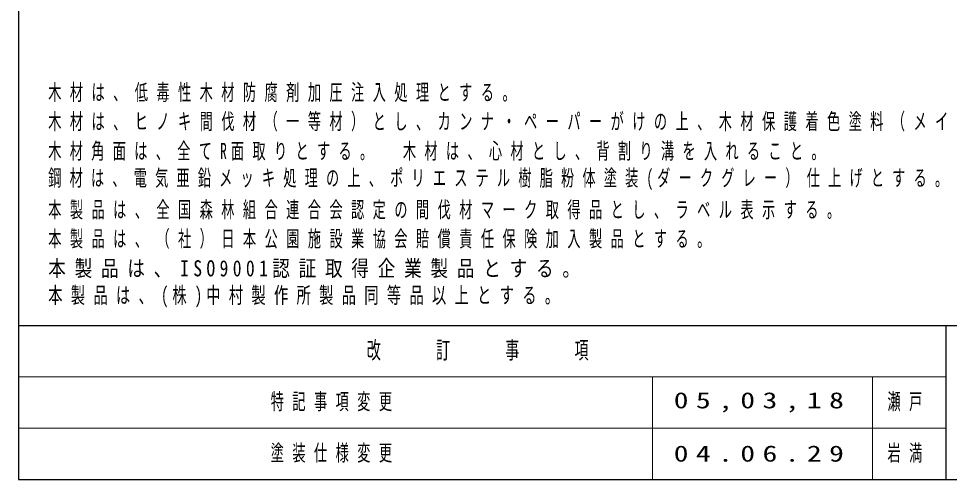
# Model space of a CAD drawing. Units: millimetres on the paper, scale 1:20. Extents: x -365 to 0, y 0 to 257.
# Drawn here: x -365 to -238, y 0 to 62.8 of the extents above; entities that cross this region are included whole.
import ezdxf

# ---------------------------------------------------------------- set-up
doc = ezdxf.new("R2010")
doc.units = ezdxf.units.MM
doc.layers.add('LY_1', color=3, linetype='Continuous', lineweight=25)
doc.layers.add('LY_4', color=7, linetype='Continuous', lineweight=13)
doc.styles.add('ＭＳ ゴシック', font='')
doc.styles.get('ＭＳ ゴシック').set_extended_font_data('MS Gothic')

msp = doc.modelspace()

# ---------------------------------------------------------------- linework, layer by layer
at = {"layer": 'LY_4', "color": 20, "lineweight": 25}
for p, q in [((-365, 257), (-365, 0)), ((-365, 21), (0, 21)), ((-365, 0), (0, 0))]:
    msp.add_line(p, q, dxfattribs=at)
at = {"layer": 'LY_4', "color": 3, "lineweight": 25}
msp.add_line((-238.5, 21), (-238.5, 0), dxfattribs=at)
at = {"layer": 'LY_4'}
for p, q in [((-365, 14), (-238.5, 14)), ((-278.5, 14), (-278.5, 0)), ((-248.5, 14), (-248.5, 0)), ((-365, 7), (-238.5, 7))]:
    msp.add_line(p, q, dxfattribs=at)

# ---------------------------------------------------------------- texts
at = {"layer": 'LY_1', "color": 7, "char_height": 2.199, "style": 'ＭＳ ゴシック'}
for s, insert, attachment_point in [('\\T1.64;\\W0.6;木材は、低毒性木材防腐剤加圧注入処理とする。', (-360.959, 51.438), 7), ('\\T1.64;\\W0.6;木材は、ヒノキ間伐材（一等材）とし、カンナ・ペーパーがけの上、木材保護着色塗料（メイプル）塗装仕上げとする。', (-360.959, 47.438), 7), ('\\T1.63;\\W0.6;木材角面は、全てR面取りとする。\u3000木材は、心材とし、背割り溝を入れること。', (-360.959, 43.438), 7), ('\\T1.62;\\W0.6;鋼材は、電気亜鉛メッキ処理の上、ポリエステル樹脂粉体塗装(ダークグレー）仕上げとする。', (-360.959, 39.438), 7), ('\\T1.64;\\W0.6;本製品は、全国森林組合連合会認定の間伐材マーク取得品とし、ラベル表示する。', (-360.959, 35.438), 7), ('\\T1.64;\\W0.6;本製品は、（社）日本公園施設業協会賠償責任保険加入製品とする。', (-360.959, 31.438), 7), ('\\T1.5;\\W0.8;本製品は、ISO9001認証取得企業製品とする。', (-360.959, 27.438), 7), ('\\T1.58;\\W0.65;本製品は、(株)中村製作所製品同等品以上とする。', (-360.959, 23.438), 7), ('\\T1.64;\\W0.6;特記事項変更', (-321.75, 10.5), 5), ('\\T1.5;\\W1.35;05,03,18', (-263.5, 10.5), 5), ('\\T1.64;\\W0.6;瀬戸', (-243.5, 10.5), 5), ('\\T1.64;\\W0.6;塗装仕様変更', (-321.75, 3.5), 5), ('\\T1.5;\\W1.35;04.06.29', (-263.5, 3.5), 5), ('\\T1.64;\\W0.6;岩満', (-243.5, 3.5), 5)]:
    msp.add_mtext(s, dxfattribs=dict(at, insert=insert, attachment_point=attachment_point))
at = {"layer": 'LY_4', "insert": (-301.75, 17.5), "char_height": 2.346, "attachment_point": 5, "style": 'ＭＳ ゴシック'}
msp.add_mtext('\\T1.64;\\W0.6;改\u3000\u3000訂\u3000\u3000事\u3000\u3000項', dxfattribs=at)

doc.saveas('drawing.dxf')
